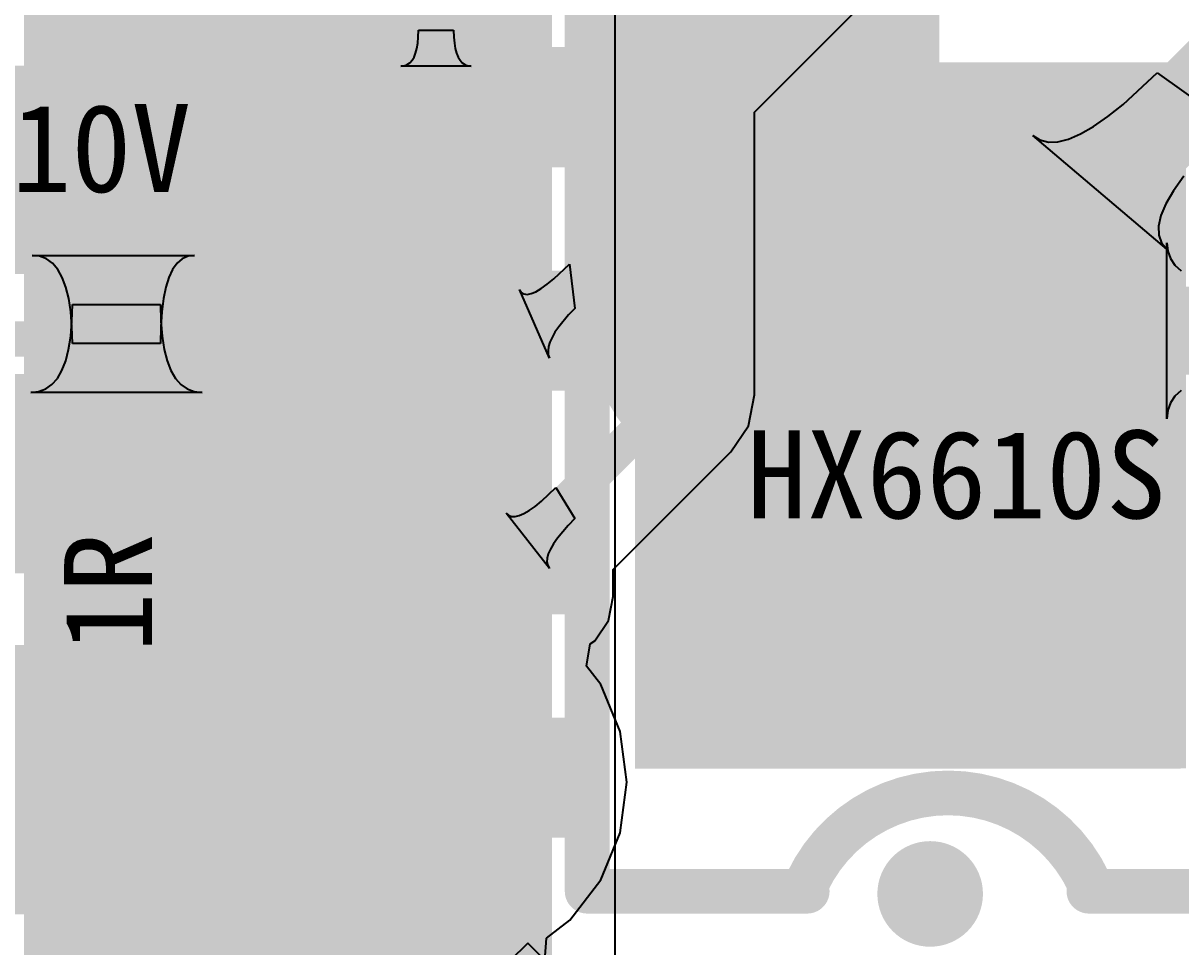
# Model space of a CAD drawing. Header units: millimetres. Extents: x -30 to 3.5, y -1.1 to 91.3.
# Drawn here: x -19.43 to -12.85, y 33.3 to 38.55 of the extents above; entities that cross this region are included whole.
import ezdxf

# ---------------------------------------------------------------- set-up
doc = ezdxf.new("R2010")
doc.units = ezdxf.units.MM
for name, color, linetype in [('BottomLayer', 5, 'Continuous'), ('KeepOutLayer', 6, 'Continuous'), ('MultiLayer', 9, 'Continuous'), ('TopLayer', 1, 'Continuous'), ('TopOverlay', 2, 'Continuous'), ('TopPaste', 8, 'Continuous'), ('TopSolder', 216, 'Continuous'), ('ViaHoleLayer', 16, 'Continuous')]:
    doc.layers.add(name, color=color, linetype=linetype)

# ---------------------------------------------------------------- blocks, each defined once
blk = doc.blocks.new('ESOP_8_L4_9_W3_9_P1_27_LS6_0_BL_EP_4')
at = {"layer": 'TopLayer'}
for points in [[(-1.66497, 3.558286), (-2.14503, 3.558286), (-1.66497, 2.258314), (-2.14503, 2.258314)], [(-0.39497, 3.558286), (-0.87503, 3.558286), (-0.39497, 2.258314), (-0.87503, 2.258314)], [(0.87503, 3.558286), (0.39497, 3.558286), (0.87503, 2.258314), (0.39497, 2.258314)], [(2.14503, 3.558286), (1.66497, 3.558286), (2.14503, 2.258314), (1.66497, 2.258314)], [(1.75006, 1.249934), (-1.75006, 1.249934), (1.75006, -1.249934), (-1.75006, -1.249934)]]:
    blk.add_solid(points, dxfattribs=at)
at = {"layer": 'TopOverlay', "const_width": 0.254}
for points in [[(-2.549906, 2.050034), (-2.549906, 0.8001)], [(-2.549906, 2.050034), (2.55016, 2.050034)], [(-2.549906, -0.8001), (-2.549906, -2.050034)]]:
    blk.add_lwpolyline(points, dxfattribs=at)
at = {"layer": 'TopOverlay', "const_width": 0.127}
for points in [[(-2.613406, 2.050034, 1), (-2.486406, 2.050034, 1)], [(-2.613406, 2.050034, 1), (-2.486406, 2.050034, 1)], [(-2.613406, 0.8001, 1), (-2.486406, 0.8001, 1)], [(-2.563368, 0.8001, 1), (-2.436368, 0.8001, 1)], [(-2.613406, -0.8001, 1), (-2.486406, -0.8001, 1)], [(-2.563368, -0.8001, 1), (-2.436368, -0.8001, 1)]]:
    blk.add_lwpolyline(points, format="xyb", close=True, dxfattribs=at)
at = {"layer": 'TopOverlay', "const_width": 0.254}
blk.add_lwpolyline([(-2.499868, 0.8001, -0.63548999), (-2.499868, -0.8001)], format="xyb", dxfattribs=at)
at = {"layer": 'TopPaste'}
for points in [[(-1.66497, 3.558286), (-2.14503, 3.558286), (-1.66497, 2.258314), (-2.14503, 2.258314)], [(-0.39497, 3.558286), (-0.87503, 3.558286), (-0.39497, 2.258314), (-0.87503, 2.258314)], [(0.87503, 3.558286), (0.39497, 3.558286), (0.87503, 2.258314), (0.39497, 2.258314)], [(2.14503, 3.558286), (1.66497, 3.558286), (2.14503, 2.258314), (1.66497, 2.258314)], [(1.75006, 1.249934), (-1.75006, 1.249934), (1.75006, -1.249934), (-1.75006, -1.249934)]]:
    blk.add_solid(points, dxfattribs=at)
at = {"layer": 'TopSolder'}
for points in [[(-1.56337, 3.659886), (-2.24663, 3.659886), (-1.56337, 2.156714), (-2.24663, 2.156714)], [(-0.29337, 3.659886), (-0.97663, 3.659886), (-0.29337, 2.156714), (-0.97663, 2.156714)], [(0.97663, 3.659886), (0.29337, 3.659886), (0.97663, 2.156714), (0.29337, 2.156714)], [(2.24663, 3.659886), (1.56337, 3.659886), (2.24663, 2.156714), (1.56337, 2.156714)], [(1.85166, 1.351534), (-1.85166, 1.351534), (1.85166, -1.351534), (-1.85166, -1.351534)]]:
    blk.add_solid(points, dxfattribs=at)
blk = doc.blocks.new('LC_0402_R_11')
at = {"layer": 'TopLayer'}
for points in [[(-0.725, -0.325), (-0.125, -0.325), (-0.725, 0.325), (-0.125, 0.325)], [(0.125, -0.325), (0.725, -0.325), (0.125, 0.325), (0.725, 0.325)]]:
    blk.add_solid(points, dxfattribs=at)
at = {"layer": 'TopOverlay', "const_width": 0.2}
for points in [[(-0.975, 0.575), (-0.3, 0.575)], [(-0.975, -0.575), (-0.975, 0.575)], [(0.3, 0.575), (0.975, 0.575)], [(0.975, -0.575), (0.975, 0.575)], [(-0.975, -0.575), (-0.3, -0.575)], [(0.3, -0.575), (0.975, -0.575)]]:
    blk.add_lwpolyline(points, dxfattribs=at)
at = {"layer": 'TopOverlay', "const_width": 0.1}
for points in [[(-1.025, 0.575, 1), (-0.925, 0.575, 1)], [(-1.025, 0.575, 1), (-0.925, 0.575, 1)], [(-0.35, 0.575, 1), (-0.25, 0.575, 1)], [(0.25, 0.575, 1), (0.35, 0.575, 1)], [(0.925, 0.575, 1), (1.025, 0.575, 1)], [(0.925, 0.575, 1), (1.025, 0.575, 1)], [(-1.025, -0.575, 1), (-0.925, -0.575, 1)], [(-1.025, -0.575, 1), (-0.925, -0.575, 1)], [(-0.35, -0.575, 1), (-0.25, -0.575, 1)], [(0.25, -0.575, 1), (0.35, -0.575, 1)], [(0.925, -0.575, 1), (1.025, -0.575, 1)], [(0.925, -0.575, 1), (1.025, -0.575, 1)]]:
    blk.add_lwpolyline(points, format="xyb", close=True, dxfattribs=at)
at = {"layer": 'TopPaste'}
for points in [[(-0.725, -0.325), (-0.125, -0.325), (-0.725, 0.325), (-0.125, 0.325)], [(0.125, -0.325), (0.725, -0.325), (0.125, 0.325), (0.725, 0.325)]]:
    blk.add_solid(points, dxfattribs=at)
at = {"layer": 'TopSolder'}
for points in [[(-0.7758, -0.3758), (-0.0742, -0.3758), (-0.7758, 0.3758), (-0.0742, 0.3758)], [(0.0742, -0.3758), (0.7758, -0.3758), (0.0742, 0.3758), (0.7758, 0.3758)]]:
    blk.add_solid(points, dxfattribs=at)
blk = doc.blocks.new('LC_0603_R_14')
at = {"layer": 'TopLayer'}
for points in [[(-1.235, -0.49), (-0.305, -0.49), (-1.235, 0.49), (-0.305, 0.49)], [(0.305, -0.49), (1.235, -0.49), (0.305, 0.49), (1.235, 0.49)]]:
    blk.add_solid(points, dxfattribs=at)
at = {"layer": 'TopOverlay', "const_width": 0.2}
for points in [[(-1.535, -0.79), (-1.535, 0.79)], [(-0.4, 0.79), (-1.535, 0.79)], [(1.535, 0.79), (0.4, 0.79)], [(1.535, -0.79), (1.535, 0.79)], [(-0.4, -0.79), (-1.535, -0.79)], [(1.535, -0.79), (0.4, -0.79)]]:
    blk.add_lwpolyline(points, dxfattribs=at)
at = {"layer": 'TopOverlay', "const_width": 0.1}
for points in [[(-1.585, 0.79, 1), (-1.485, 0.79, 1)], [(-1.585, 0.79, 1), (-1.485, 0.79, 1)], [(-0.45, 0.79, 1), (-0.35, 0.79, 1)], [(0.35, 0.79, 1), (0.45, 0.79, 1)], [(1.485, 0.79, 1), (1.585, 0.79, 1)], [(1.485, 0.79, 1), (1.585, 0.79, 1)], [(-1.585, -0.79, 1), (-1.485, -0.79, 1)], [(-1.585, -0.79, 1), (-1.485, -0.79, 1)], [(-0.45, -0.79, 1), (-0.35, -0.79, 1)], [(0.35, -0.79, 1), (0.45, -0.79, 1)], [(1.485, -0.79, 1), (1.585, -0.79, 1)], [(1.485, -0.79, 1), (1.585, -0.79, 1)]]:
    blk.add_lwpolyline(points, format="xyb", close=True, dxfattribs=at)
at = {"layer": 'TopPaste'}
for points in [[(-1.235, -0.49), (-0.305, -0.49), (-1.235, 0.49), (-0.305, 0.49)], [(0.305, -0.49), (1.235, -0.49), (0.305, 0.49), (1.235, 0.49)]]:
    blk.add_solid(points, dxfattribs=at)
at = {"layer": 'TopSolder'}
for points in [[(-1.3366, -0.5916), (-0.2034, -0.5916), (-1.3366, 0.5916), (-0.2034, 0.5916)], [(0.2034, -0.5916), (1.3366, -0.5916), (0.2034, 0.5916), (1.3366, 0.5916)]]:
    blk.add_solid(points, dxfattribs=at)
blk = doc.blocks.new('LC_0603_C_43')
at = {"layer": 'TopLayer'}
for points in [[(-1.235, -0.49), (-0.305, -0.49), (-1.235, 0.49), (-0.305, 0.49)], [(0.305, -0.49), (1.235, -0.49), (0.305, 0.49), (1.235, 0.49)]]:
    blk.add_solid(points, dxfattribs=at)
at = {"layer": 'TopOverlay', "const_width": 0.2}
for points in [[(-1.535, 0.39, -0.414213), (-1.135, 0.79)], [(1.135, 0.79, -0.414213), (1.535, 0.39)], [(-1.135, -0.79, -0.414213), (-1.535, -0.39)], [(1.535, -0.39, -0.414213), (1.135, -0.79)]]:
    blk.add_lwpolyline(points, format="xyb", dxfattribs=at)
for points in [[(-0.4, 0.79), (-1.135, 0.79)], [(1.135, 0.79), (0.4, 0.79)], [(-1.535, 0.39), (-1.535, -0.39)], [(1.535, 0.39), (1.535, -0.39)], [(-0.4, -0.79), (-1.135, -0.79)], [(1.135, -0.79), (0.4, -0.79)]]:
    blk.add_lwpolyline(points, dxfattribs=at)
at = {"layer": 'TopOverlay', "const_width": 0.1}
for points in [[(-1.185, 0.79, 1), (-1.085, 0.79, 1)], [(-1.185, 0.79, 1), (-1.085, 0.79, 1)], [(-0.45, 0.79, 1), (-0.35, 0.79, 1)], [(0.35, 0.79, 1), (0.45, 0.79, 1)], [(1.085, 0.79, 1), (1.185, 0.79, 1)], [(1.085, 0.79, 1), (1.185, 0.79, 1)], [(-1.585, 0.39, 1), (-1.485, 0.39, 1)], [(-1.585, 0.39, 1), (-1.485, 0.39, 1)], [(1.485, 0.39, 1), (1.585, 0.39, 1)], [(1.485, 0.39, 1), (1.585, 0.39, 1)], [(-1.585, -0.39, 1), (-1.485, -0.39, 1)], [(-1.585, -0.39, 1), (-1.485, -0.39, 1)], [(1.485, -0.39, 1), (1.585, -0.39, 1)], [(1.485, -0.39, 1), (1.585, -0.39, 1)], [(-1.185, -0.79, 1), (-1.085, -0.79, 1)], [(-1.185, -0.79, 1), (-1.085, -0.79, 1)], [(-0.45, -0.79, 1), (-0.35, -0.79, 1)], [(0.35, -0.79, 1), (0.45, -0.79, 1)], [(1.085, -0.79, 1), (1.185, -0.79, 1)], [(1.085, -0.79, 1), (1.185, -0.79, 1)]]:
    blk.add_lwpolyline(points, format="xyb", close=True, dxfattribs=at)
at = {"layer": 'TopPaste'}
for points in [[(-1.235, -0.49), (-0.305, -0.49), (-1.235, 0.49), (-0.305, 0.49)], [(0.305, -0.49), (1.235, -0.49), (0.305, 0.49), (1.235, 0.49)]]:
    blk.add_solid(points, dxfattribs=at)
at = {"layer": 'TopSolder'}
for points in [[(-1.3366, -0.5916), (-0.2034, -0.5916), (-1.3366, 0.5916), (-0.2034, 0.5916)], [(0.2034, -0.5916), (1.3366, -0.5916), (0.2034, 0.5916), (1.3366, 0.5916)]]:
    blk.add_solid(points, dxfattribs=at)

msp = doc.modelspace()

# ---------------------------------------------------------------- linework, layer by layer
at = {"layer": 'BottomLayer'}
msp.add_line((-16.064, 29.5248), (-16.064, 82.78), dxfattribs=at)
for points, const_width in [([(-17.923, 29.3784), (-17.923, 83.55)], 3), ([(-15.223, 36.8696), (-15.223, 51.943)], 2), ([(-15.223, 36.8696), (-15.199, 36.8456)], 2)]:
    msp.add_lwpolyline(points, dxfattribs=dict(at, const_width=const_width))
for points, const_width in [([(-15.2122, 37.7698, 1), (-14.9122, 37.7698, 1)], 0.3), ([(-14.2978, 37.7698, 1), (-13.9978, 37.7698, 1)], 0.3), ([(-13.3326, 37.719, 1), (-13.0326, 37.719, 1)], 0.3), ([(-15.723, 36.8696, 1), (-14.723, 36.8696, 1)], 1), ([(-15.723, 36.8696, 1), (-14.723, 36.8696, 1)], 1), ([(-15.699, 36.8456, 1), (-14.699, 36.8456, 1)], 1), ([(-15.263, 36.9824, 1), (-14.963, 36.9824, 1)], 0.3), ([(-14.3232, 36.9824, 1), (-14.0232, 36.9824, 1)], 0.3), ([(-13.485, 36.9062, 1), (-13.185, 36.9062, 1)], 0.3), ([(-13.358, 36.068, 1), (-13.058, 36.068, 1)], 0.3), ([(-14.2978, 36.0426, 1), (-13.9978, 36.0426, 1)], 0.3), ([(-15.2884, 35.9918, 1), (-14.9884, 35.9918, 1)], 0.3), ([(-14.374, 35.0266, 1), (-14.074, 35.0266, 1)], 0.3), ([(-13.5612, 35.0012, 1), (-13.2612, 35.0012, 1)], 0.3), ([(-15.3138, 34.925, 1), (-15.0138, 34.925, 1)], 0.3), ([(-14.4248, 33.6042, 1), (-14.1248, 33.6042, 1)], 0.3)]:
    msp.add_lwpolyline(points, format="xyb", close=True, dxfattribs=dict(at, const_width=const_width))
msp.add_solid([(-15.9512, 34.3154), (-12.8524, 34.3154), (-15.9512, 38.3286), (-12.8524, 38.3286)], dxfattribs=at)
at = {"layer": 'KeepOutLayer'}
for p, q in [((-16.5608, 33.3248), (-16.6624, 33.2232)), ((-16.4592, 33.2232), (-16.5608, 33.3248))]:
    msp.add_line(p, q, dxfattribs=at)
at = {"layer": 'MultiLayer', "const_width": 0.3}
for points in [[(-15.2122, 37.7698, 1), (-14.9122, 37.7698, 1)], [(-14.2978, 37.7698, 1), (-13.9978, 37.7698, 1)], [(-13.3326, 37.719, 1), (-13.0326, 37.719, 1)], [(-15.263, 36.9824, 1), (-14.963, 36.9824, 1)], [(-14.3232, 36.9824, 1), (-14.0232, 36.9824, 1)], [(-13.485, 36.9062, 1), (-13.185, 36.9062, 1)], [(-13.358, 36.068, 1), (-13.058, 36.068, 1)], [(-14.2978, 36.0426, 1), (-13.9978, 36.0426, 1)], [(-15.2884, 35.9918, 1), (-14.9884, 35.9918, 1)], [(-14.374, 35.0266, 1), (-14.074, 35.0266, 1)], [(-13.5612, 35.0012, 1), (-13.2612, 35.0012, 1)], [(-15.3138, 34.925, 1), (-15.0138, 34.925, 1)], [(-14.4248, 33.6042, 1), (-14.1248, 33.6042, 1)]]:
    msp.add_lwpolyline(points, format="xyb", close=True, dxfattribs=at)
at = {"layer": 'TopLayer'}
for p, q in [((-15.2727, 38.0466), (-14.3654, 38.9539)), ((-17.1855, 38.4382), (-17.1825, 38.4728)), ((-17.1825, 38.4728), (-17.1815, 38.5113)), ((-17.1815, 38.5113), (-16.9815, 38.5113)), ((-16.9815, 38.5113), (-16.9805, 38.4728)), ((-16.9805, 38.4728), (-16.9775, 38.4382)), ((-17.1975, 38.3814), (-17.1905, 38.4078)), ((-17.1905, 38.4078), (-17.1855, 38.4382)), ((-16.9775, 38.4382), (-16.9725, 38.4078)), ((-16.9725, 38.4078), (-16.9655, 38.3814)), ((-17.2305, 38.3266), (-17.2175, 38.3408)), ((-17.2175, 38.3408), (-17.2065, 38.359)), ((-17.2065, 38.359), (-17.1975, 38.3814)), ((-16.9655, 38.3814), (-16.9565, 38.359)), ((-16.9565, 38.359), (-16.9455, 38.3408)), ((-16.9455, 38.3408), (-16.9325, 38.3266)), ((-17.2815, 38.3083), (-17.2625, 38.3103)), ((-16.8815, 38.3083), (-17.2815, 38.3083)), ((-17.2625, 38.3103), (-17.2455, 38.3164)), ((-17.2455, 38.3164), (-17.2305, 38.3266)), ((-16.9325, 38.3266), (-16.9175, 38.3164)), ((-16.9175, 38.3164), (-16.9005, 38.3103)), ((-16.9005, 38.3103), (-16.8815, 38.3083)), ((-13.179, 38.0901), (-12.9852, 38.2699)), ((-12.9852, 38.2699), (-12.573, 37.975)), ((-13.2661, 38.0206), (-13.179, 38.0901)), ((-15.2727, 36.4401), (-15.2727, 38.0466)), ((-13.3467, 37.9646), (-13.2661, 38.0206)), ((-13.4206, 37.9221), (-13.3467, 37.9646)), ((-12.9296, 37.2679), (-13.6923, 37.9133)), ((-13.6923, 37.9133), (-13.6511, 37.888)), ((-13.6511, 37.888), (-13.6033, 37.8762)), ((-13.549, 37.8779), (-13.4881, 37.8933)), ((-13.4881, 37.8933), (-13.4206, 37.9221)), ((-13.6033, 37.8762), (-13.549, 37.8779)), ((-12.8346, 37.6819), (-12.8924, 37.5996)), ((-12.8924, 37.5996), (-12.9354, 37.525)), ((-12.9354, 37.525), (-12.9637, 37.4582)), ((-12.9637, 37.4582), (-12.9773, 37.399)), ((-12.9773, 37.399), (-12.9761, 37.3476)), ((-12.9761, 37.3476), (-12.9602, 37.3039)), ((-12.9602, 37.3039), (-12.9296, 37.2679)), ((-12.9296, 36.3046), (-12.9296, 37.3046)), ((-12.9296, 37.3046), (-12.9246, 37.2571)), ((-19.3332, 37.2273), (-19.3767, 37.2323)), ((-19.3767, 37.2323), (-18.4533, 37.2323)), ((-19.2942, 37.2123), (-19.3332, 37.2273)), ((-18.4902, 37.2273), (-18.5232, 37.2123)), ((-18.4533, 37.2323), (-18.4902, 37.2273)), ((-12.9246, 37.2571), (-12.9095, 37.2146)), ((-19.2599, 37.1873), (-19.2942, 37.2123)), ((-19.2301, 37.1523), (-19.2599, 37.1873)), ((-18.5524, 37.1873), (-18.5777, 37.1523)), ((-18.5232, 37.2123), (-18.5524, 37.1873)), ((-16.4125, 37.0998), (-16.3241, 37.1828)), ((-16.3241, 37.1828), (-16.2934, 36.9306)), ((-12.9095, 37.2146), (-12.8843, 37.1771)), ((-12.8843, 37.1771), (-12.8491, 37.1446)), ((-19.2049, 37.1073), (-19.2301, 37.1523)), ((-19.1843, 37.0523), (-19.2049, 37.1073)), ((-18.599, 37.1073), (-18.6165, 37.0523)), ((-18.5777, 37.1523), (-18.599, 37.1073)), ((-16.4508, 37.0685), (-16.4125, 37.0998)), ((-19.1682, 36.9873), (-19.1843, 37.0523)), ((-18.6165, 37.0523), (-18.6301, 36.9873)), ((-16.4379, 36.6477), (-16.6069, 37.0383)), ((-16.6069, 37.0383), (-16.5966, 37.0223)), ((-16.5416, 37.015), (-16.5153, 37.0261)), ((-16.5153, 37.0261), (-16.485, 37.0439)), ((-16.485, 37.0439), (-16.4508, 37.0685)), ((-19.1568, 36.9123), (-19.1682, 36.9873)), ((-18.6301, 36.9873), (-18.6398, 36.9123)), ((-16.5966, 37.0223), (-16.5822, 37.0132)), ((-16.5822, 37.0132), (-16.5639, 37.0107)), ((-16.5639, 37.0107), (-16.5416, 37.015)), ((-19.1499, 36.8273), (-19.1568, 36.9123)), ((-19.15, 36.8585), (-19.1476, 36.9535)), ((-19.1476, 36.9535), (-18.6476, 36.9535)), ((-18.6476, 36.9535), (-18.6452, 36.8585)), ((-18.6398, 36.9123), (-18.6457, 36.8273)), ((-16.3284, 36.8942), (-16.3846, 36.8269)), ((-16.2934, 36.9306), (-16.3284, 36.8942)), ((-19.1571, 36.7735), (-19.15, 36.8585)), ((-19.1476, 36.7323), (-19.1499, 36.8273)), ((-18.6457, 36.8273), (-18.6476, 36.7323)), ((-18.6452, 36.8585), (-18.6381, 36.7735)), ((-19.1689, 36.6985), (-19.1571, 36.7735)), ((-18.6381, 36.7735), (-18.6263, 36.6985)), ((-16.4226, 36.7667), (-16.4348, 36.7394)), ((-16.4059, 36.7959), (-16.4226, 36.7667)), ((-16.3846, 36.8269), (-16.4059, 36.7959)), ((-19.1855, 36.6335), (-19.1689, 36.6985)), ((-18.6476, 36.7323), (-19.1476, 36.7323)), ((-18.6263, 36.6985), (-18.6097, 36.6335)), ((-16.4424, 36.7138), (-16.4455, 36.69)), ((-16.4348, 36.7394), (-16.4424, 36.7138)), ((-19.2068, 36.5785), (-19.1855, 36.6335)), ((-18.6097, 36.6335), (-18.5884, 36.5785)), ((-16.4455, 36.69), (-16.4439, 36.668)), ((-16.4439, 36.668), (-16.4379, 36.6477)), ((-19.2328, 36.5335), (-19.2068, 36.5785)), ((-18.5884, 36.5785), (-18.5624, 36.5335)), ((-19.2991, 36.4735), (-19.2636, 36.4985)), ((-19.2636, 36.4985), (-19.2328, 36.5335)), ((-18.5624, 36.5335), (-18.5316, 36.4985)), ((-18.5316, 36.4985), (-18.4961, 36.4735)), ((-19.3843, 36.4535), (-19.3393, 36.4585)), ((-18.4109, 36.4535), (-19.3843, 36.4535)), ((-19.3393, 36.4585), (-19.2991, 36.4735)), ((-18.4961, 36.4735), (-18.4559, 36.4585)), ((-18.4559, 36.4585), (-18.4109, 36.4535)), ((-15.3076, 36.2645), (-15.2727, 36.4401)), ((-12.8491, 36.4646), (-12.8843, 36.4321)), ((-12.9095, 36.3946), (-12.9246, 36.3521)), ((-12.8843, 36.4321), (-12.9095, 36.3946)), ((-12.9246, 36.3521), (-12.9296, 36.3046)), ((-15.4071, 36.1157), (-15.3076, 36.2645)), ((-16.0747, 35.4481), (-15.4071, 36.1157)), ((-16.4827, 35.8359), (-16.4003, 35.9128)), ((-16.4003, 35.9128), (-16.2934, 35.7368)), ((-16.5821, 35.7655), (-16.5522, 35.783)), ((-16.5522, 35.783), (-16.519, 35.8064)), ((-16.519, 35.8064), (-16.4827, 35.8359)), ((-16.4379, 35.4539), (-16.6831, 35.7683)), ((-16.6831, 35.7683), (-16.6694, 35.7557)), ((-16.6694, 35.7557), (-16.6524, 35.7492)), ((-16.6524, 35.7492), (-16.6322, 35.7486)), ((-16.6322, 35.7486), (-16.6087, 35.7541)), ((-16.6087, 35.7541), (-16.5821, 35.7655)), ((-16.2934, 35.7368), (-16.3318, 35.697)), ((-16.3318, 35.697), (-16.3925, 35.6252)), ((-16.415, 35.5931), (-16.4321, 35.5635)), ((-16.3925, 35.6252), (-16.415, 35.5931)), ((-16.4503, 35.512), (-16.4515, 35.4901)), ((-16.4439, 35.5365), (-16.4503, 35.512)), ((-16.4321, 35.5635), (-16.4439, 35.5365)), ((-16.4515, 35.4901), (-16.4473, 35.4708)), ((-16.4473, 35.4708), (-16.4379, 35.4539)), ((-16.0747, 35.2946), (-16.0747, 35.4481)), ((-16.1018, 35.158), (-16.0747, 35.2946)), ((-16.1792, 35.0422), (-16.1018, 35.158)), ((-16.2267, 34.899), (-16.206, 35.0243)), ((-16.206, 35.0243), (-16.1792, 35.0422)), ((-16.1461, 34.7939), (-16.2267, 34.899)), ((-16.0352, 34.5264), (-16.1461, 34.7939)), ((-15.9974, 34.2392), (-16.0352, 34.5264)), ((-16.0352, 33.952), (-15.9974, 34.2392)), ((-16.1461, 33.6845), (-16.0352, 33.952)), ((-16.3224, 33.4547), (-16.1461, 33.6845)), ((-16.4544, 33.3534), (-16.3224, 33.4547)), ((-16.4627, 33.2267), (-16.4544, 33.3534))]:
    msp.add_line(p, q, dxfattribs=at)
for points, const_width in [([(-15.7315, 38.2366), (-14.6898, 39.2783)], 0.2), ([(-17.0815, 38.0746), (-17.0815, 38.9509)], 0.2), ([(-16.1315, 38.4023), (-15.621, 38.9128)], 0.2), ([(-13.1826, 37.719), (-12.3016, 38.6)], 0.5), ([(-16.1315, 37.2339), (-16.1315, 38.4023)], 0.2), ([(-15.7315, 36.4401), (-15.7315, 38.2366)], 0.2), ([(-18.915, 37.719), (-18.8976, 37.7016)], 0.5), ([(-18.8976, 35.9918), (-18.8976, 37.7016)], 0.5), ([(-16.5608, 36.8046), (-16.1315, 37.2339)], 0.2), ([(-14.1732, 36.1696), (-13.5382, 36.8046)], 0.5), ([(-13.5382, 36.8046), (-11.2649, 36.8046)], 0.5), ([(-17.0815, 36.8046), (-16.5608, 36.8046)], 0.2), ([(-16.637, 35.5346), (-15.7315, 36.4401)], 0.2), ([(-17.0815, 35.5346), (-16.637, 35.5346)], 0.2), ([(-20.6756, 34.2392), (-17.1069, 34.2392)], 1.5)]:
    msp.add_lwpolyline(points, dxfattribs=dict(at, const_width=const_width))
for points, const_width in [([(-16.1815, 38.4023, 1), (-16.0815, 38.4023, 1)], 0.1), ([(-16.1815, 38.4023, 1), (-16.0815, 38.4023, 1)], 0.1), ([(-15.7815, 38.2366, 1), (-15.6815, 38.2366, 1)], 0.1), ([(-15.7815, 38.2366, 1), (-15.6815, 38.2366, 1)], 0.1), ([(-17.1315, 38.0746, 1), (-17.0315, 38.0746, 1)], 0.1), ([(-15.2122, 37.7698, 1), (-14.9122, 37.7698, 1)], 0.3), ([(-14.2978, 37.7698, 1), (-13.9978, 37.7698, 1)], 0.3), ([(-13.3326, 37.719, 1), (-13.0326, 37.719, 1)], 0.3), ([(-19.04, 37.719, 1), (-18.79, 37.719, 1)], 0.25), ([(-19.0226, 37.7016, 1), (-18.7726, 37.7016, 1)], 0.25), ([(-19.0226, 37.7016, 1), (-18.7726, 37.7016, 1)], 0.25), ([(-13.3076, 37.719, 1), (-13.0576, 37.719, 1)], 0.25), ([(-16.1815, 37.2339, 1), (-16.0815, 37.2339, 1)], 0.1), ([(-16.1815, 37.2339, 1), (-16.0815, 37.2339, 1)], 0.1), ([(-15.263, 36.9824, 1), (-14.963, 36.9824, 1)], 0.3), ([(-14.3232, 36.9824, 1), (-14.0232, 36.9824, 1)], 0.3), ([(-13.485, 36.9062, 1), (-13.185, 36.9062, 1)], 0.3), ([(-13.6632, 36.8046, 1), (-13.4132, 36.8046, 1)], 0.25), ([(-13.6632, 36.8046, 1), (-13.4132, 36.8046, 1)], 0.25), ([(-17.1315, 36.8046, 1), (-17.0315, 36.8046, 1)], 0.1), ([(-16.6108, 36.8046, 1), (-16.5108, 36.8046, 1)], 0.1), ([(-16.6108, 36.8046, 1), (-16.5108, 36.8046, 1)], 0.1), ([(-15.7815, 36.4401, 1), (-15.6815, 36.4401, 1)], 0.1), ([(-15.7815, 36.4401, 1), (-15.6815, 36.4401, 1)], 0.1), ([(-14.2982, 36.1696, 1), (-14.0482, 36.1696, 1)], 0.25), ([(-13.358, 36.068, 1), (-13.058, 36.068, 1)], 0.3), ([(-14.2978, 36.0426, 1), (-13.9978, 36.0426, 1)], 0.3), ([(-19.0226, 35.9918, 1), (-18.7726, 35.9918, 1)], 0.25), ([(-15.2884, 35.9918, 1), (-14.9884, 35.9918, 1)], 0.3), ([(-17.1315, 35.5346, 1), (-17.0315, 35.5346, 1)], 0.1), ([(-16.687, 35.5346, 1), (-16.587, 35.5346, 1)], 0.1), ([(-16.687, 35.5346, 1), (-16.587, 35.5346, 1)], 0.1), ([(-14.374, 35.0266, 1), (-14.074, 35.0266, 1)], 0.3), ([(-13.5612, 35.0012, 1), (-13.2612, 35.0012, 1)], 0.3), ([(-15.3138, 34.925, 1), (-15.0138, 34.925, 1)], 0.3), ([(-17.4819, 34.2392, 1), (-16.7319, 34.2392, 1)], 0.75), ([(-14.4248, 33.6042, 1), (-14.1248, 33.6042, 1)], 0.3)]:
    msp.add_lwpolyline(points, format="xyb", close=True, dxfattribs=dict(at, const_width=const_width))
at = {"layer": 'ViaHoleLayer', "const_width": 0.2}
for points in [[(-15.1622, 37.7698, 1), (-14.9622, 37.7698, 1)], [(-14.2478, 37.7698, 1), (-14.0478, 37.7698, 1)], [(-13.2826, 37.719, 1), (-13.0826, 37.719, 1)], [(-15.213, 36.9824, 1), (-15.013, 36.9824, 1)], [(-14.2732, 36.9824, 1), (-14.0732, 36.9824, 1)], [(-13.435, 36.9062, 1), (-13.235, 36.9062, 1)], [(-14.2478, 36.0426, 1), (-14.0478, 36.0426, 1)], [(-13.308, 36.068, 1), (-13.108, 36.068, 1)], [(-15.2384, 35.9918, 1), (-15.0384, 35.9918, 1)], [(-14.324, 35.0266, 1), (-14.124, 35.0266, 1)], [(-13.5112, 35.0012, 1), (-13.3112, 35.0012, 1)], [(-15.2638, 34.925, 1), (-15.0638, 34.925, 1)], [(-14.3748, 33.6042, 1), (-14.1748, 33.6042, 1)]]:
    msp.add_lwpolyline(points, format="xyb", close=True, dxfattribs=at)

# ---------------------------------------------------------------- block references
for name, p, rotation in [('LC_0402_R_11', (-19.3734, 39.1414), 360), ('ESOP_8_L4_9_W3_9_P1_27_LS6_0_BL_EP_4', (-14.1732, 36.1696), 90), ('LC_0603_C_43', (-19.685, 37.719), 180), ('LC_0603_R_14', (-18.8976, 35.2218), 270)]:
    msp.add_blockref(name, p, dxfattribs=dict(rotation=rotation))

# ---------------------------------------------------------------- texts
at = {"layer": 'TopOverlay'}
for s, p in [('1uF/10V', (-20.8534, 37.592)), ('HX6610S', (-15.3162, 35.7378))]:
    msp.add_text(s, height=0.5, dxfattribs=at).set_placement(p)
msp.add_text('1R', height=0.5, rotation=90, dxfattribs=at).set_placement((-18.6944, 34.9758))

doc.saveas('drawing.dxf')
